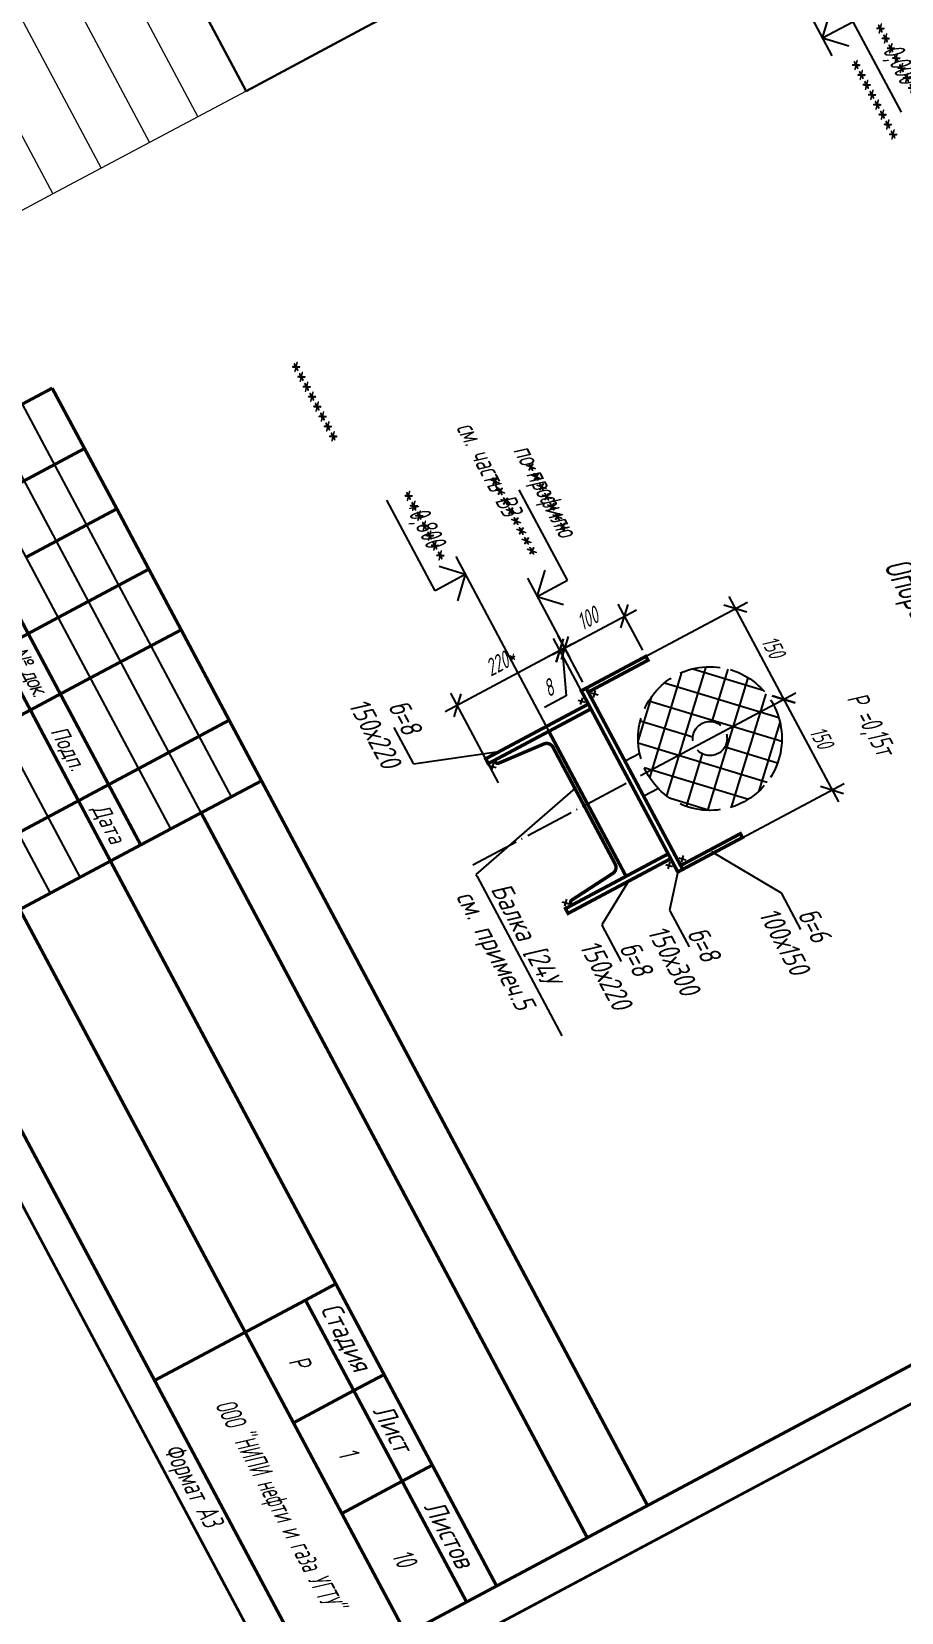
# Model space of a CAD drawing. Extents: x 5370511 to 5386565, y 1010429 to 1053793.
# Drawn here: x 5378936.1 to 5379063.2, y 1041269 to 1041499.9 of the extents above; entities that cross this region are included whole.
import ezdxf
from ezdxf import colors
from ezdxf.entities.mleader import LeaderData, LeaderLine
from ezdxf.enums import TextEntityAlignment as Align
from ezdxf.math import Vec2, Vec3

# ---------------------------------------------------------------- set-up
doc = ezdxf.new("R2010")
doc.units = 0
doc.header["$PDMODE"] = 32
doc.header["$PDSIZE"] = 0.3
doc.linetypes.add('ACAD_ISO02W100', pattern=[15, 12, -3])
doc.linetypes.add('ACAD_ISO04W100', pattern=[30, 24, -3, 0, -3])
doc.layers.get('0').update_dxf_attribs({"linetype": 'CONTINUOUS'})
doc.layers.get('DEFPOINTS').update_dxf_attribs({"linetype": 'CONTINUOUS'})
doc.layers.add('Строения', color=7, linetype='CONTINUOUS')
doc.styles.add('ГОСТ', font='gost_ful.shx', dxfattribs={"oblique": 15})
doc.styles.add('ГОСТ_НИПИ', font='gost_nipi.shx', dxfattribs={"oblique": 15})
doc.styles.add('ГОСТ_НИПИ_разм', font='gost_nipi.shx', dxfattribs={"width": 0.8, "oblique": 15, "height": 2.5})
doc.dimstyles.new('Лист М10', dxfattribs={"dimtxt": 2.5, "dimasz": 2.5, "dimexe": 2, "dimexo": 1, "dimgap": 1, "dimtad": 1, "dimdec": 0, "dimlfac": 10, "dimzin": 0, "dimdsep": 46, "dimtxsty": 'ГОСТ_НИПИ_разм', "dimblk": 'OBLIQUE', "dimcen": 0.09, "dimdle": 2, "dimaunit": 1, "dimadec": 0, "dimazin": 0, "dimtfac": 1, "dimtdec": 0, "dimtofl": 0, "dimtmove": 1, "dimatfit": 3, "dimldrblk": 'NONE', "dimfxl": 1, "dimtolj": 1, "dimtzin": 0, "dimarcsym": 0})

# ---------------------------------------------------------------- blocks, each defined once
blk = doc.blocks.new('*U427')
at = {"lineweight": 50}
for p, q in [((-180, 60), (-190, 60)), ((-190, 55), (-190, 60)), ((-170, 60), (-180, 60)), ((-180, 45), (-180, 60)), ((-160, 60), (-170, 60)), ((-170, 45), (-170, 60)), ((-150, 60), (-160, 60)), ((-160, 45), (-160, 60)), ((-135, 60), (-150, 60)), ((-150, 45), (-150, 60)), ((-125, 60), (-135, 60)), ((-135, 45), (-135, 60)), ((-5, 60), (-125, 60)), ((-125, 45), (-125, 60)), ((-125, 50), (-5, 50)), ((-160, 45), (-160, 35)), ((-150, 45), (-150, 5)), ((-135, 45), (-135, 5)), ((-125, 45), (-125, 5)), ((-190, 40), (-125, 40)), ((-125, 35), (-190, 35)), ((-125, 35), (-55, 35)), ((-55, 30), (-55, 35)), ((-55, 35), (-5, 35)), ((-40, 35), (-40, 30)), ((-25, 35), (-25, 30)), ((-55, 30), (-55, 5)), ((-55, 30), (-5, 30)), ((-40, 30), (-40, 20)), ((-25, 30), (-25, 20)), ((-5, 20), (-125, 20))]:
    blk.add_line(p, q, dxfattribs=at)
at = {"lineweight": 25}
for p, q in [((-190, 55), (-125, 55)), ((-125, 50), (-190, 50)), ((-125, 45), (-190, 45)), ((-125, 30), (-190, 30)), ((-190, 25), (-125, 25))]:
    blk.add_line(p, q, dxfattribs=at)
at = {"lineweight": 50, "const_width": 0.4}
blk.add_lwpolyline([(-420, 297), (0, 297), (0, 0), (-420, 0)], close=True, dxfattribs=at)
at = {"lineweight": 50}
blk.add_lwpolyline([(-400, 5), (-5, 5), (-5, 292), (-400, 292)], close=True, dxfattribs=at)
at = {"attachment_point": 5, "style": 'ГОСТ_НИПИ'}
for s, width, insert, char_height in [('{\\T0.8;№ док.}', 10, (-155.08, 37.42), 2.5), ('Подп.', 15, (-142.5, 37.15), 2.5), ('Дата', 10, (-130, 37.15), 2.5), ('Стадия', 15, (-47.5, 32.5), 3), ('Лист', 15, (-32.5, 32.5), 3), ('Листов', 20, (-15, 32.5), 3)]:
    blk.add_mtext_dynamic_manual_height_columns(s, width=width, gutter_width=12.5, heights=[0], dxfattribs=dict(at, insert=insert, char_height=char_height))
at = {"style": 'ГОСТ_НИПИ', "oblique": 15}
blk.add_attdef('СКВОЗНАЯ_НУМЕРАЦИЯ', text='', height=3, dxfattribs=at).set_placement((-10, 288.5), align=Align.MIDDLE_CENTER)
at = {"style": 'ГОСТ_НИПИ', "oblique": 15, "width": 0.8}
for tag, p in [('ДАТА_СОГЛ_1', (-406.75, 146)), ('ДАТА_СОГЛ_2', (-401.75, 146)), ('ФАМИЛИЯ_СОГЛ_1', (-406.75, 111)), ('ФАМИЛИЯ_СОГЛ_2', (-401.75, 111)), ('ХАРАКТЕР_РАБОТЫ_СОГЛ_1', (-406.75, 91)), ('ХАРАКТЕР_РАБОТЫ_СОГЛ_2', (-401.75, 91))]:
    blk.add_attdef(tag, p, '', height=3, rotation=90, dxfattribs=at)
at = {"style": 'ГОСТ_НИПИ', "oblique": 15}
for tag, width, p in [('ОБОЗНАЧЕНИЕ_ДОКУМЕНТА', 0.8, (-65, 55)), ('НАИМЕНОВАНИЕ_ПРОЕКТА', 0.8, (-65, 42.5)), ('НАИМЕНОВАНИЕ_ОБЪЕКТА', 0.8, (-90, 27.5)), ('СТАДИЯ', 0.8, (-47.5, 25)), ('ЛИСТ', 0.8, (-32.5, 25)), ('ЛИСТОВ', 0.8, (-15, 25)), ('НАИМЕНОВАНИЕ_ЧЕРТЕЖА', 0.8, (-90, 12.5)), ('ПРЕДПРИЯТИЕ', 0.7, (-30.48, 12.55))]:
    blk.add_attdef(tag, text='', height=3, dxfattribs=dict(at, width=width)).set_placement(p, align=Align.MIDDLE_CENTER)
at = {"style": 'ГОСТ_НИПИ', "oblique": 15, "width": 0.8}
blk.add_attdef('РАЗРАБ', text='', height=3, dxfattribs=at).set_placement((-189.18, 32.18), align=Align.MIDDLE_LEFT)
for tag, p in [('ФАМИЛИЯ_5', (-169, 31)), ('ДАТА_1', (-134, 31)), ('ХАРАКТЕР_РАБОТЫ_1', (-189, 26)), ('ФАМИЛИЯ_1', (-169, 26)), ('ДАТА_2', (-134, 26)), ('ХАРАКТЕР_РАБОТЫ_2', (-189, 20.72)), ('ФАМИЛИЯ_2', (-169.15, 20.71)), ('ДАТА_3', (-134, 20.72)), ('ХАРАКТЕР_РАБОТЫ_3', (-189, 16)), ('ФАМИЛИЯ_3', (-169.01, 15.99)), ('ДАТА_4', (-134, 16)), ('ФАМИЛИЯ_6', (-169, 11)), ('ДАТА_5', (-134, 11)), ('ХАРАКТЕР_РАБОТЫ_4', (-189, 6)), ('ФАМИЛИЯ_4', (-169, 6)), ('ДАТА_6', (-134, 6))]:
    blk.add_attdef(tag, p, '', height=3, dxfattribs=at)
at = {"style": 'ГОСТ_НИПИ', "oblique": 15, "width": 0.8, "flags": 8}
blk.add_attdef('НКОНТР', text='', height=3, dxfattribs=at).set_placement((-189.36, 12.34), align=Align.MIDDLE_LEFT)
at = {"style": 'ГОСТ_НИПИ', "oblique": 15, "width": 0.8}
blk.add_attdef('ФОРМАТ', text='', height=3, dxfattribs=at).set_placement((-38.94, 0.42), align=Align.BOTTOM_CENTER)
blk = doc.blocks.new('*U806')
at = {"ltscale": 100}
for p, q in [((0, 0), (-2.83, 2.83)), ((0, 0), (2.83, 2.83)), ((-3, 0), (25.64, 0))]:
    blk.add_line(p, q, dxfattribs=at)
at = {"color": 1, "ltscale": 0.35, "insert": (-2.26, 9.9), "char_height": 3, "attachment_point": 3, "style": 'ГОСТ_НИПИ', "bg_fill": 3, "box_fill_scale": 1.5, "bg_fill_color": 256, "bg_fill_transparency": 0}
blk.add_mtext_dynamic_manual_height_columns('{\\C255;\\c16777215;*******}', width=12.6457, gutter_width=12.5, heights=[0], dxfattribs=at)
at = {"color": 1, "ltscale": 0.35, "insert": (-5.31, 4.26), "char_height": 3, "attachment_point": 3, "style": 'ГОСТ_НИПИ'}
blk.add_mtext_dynamic_manual_height_columns('{\\C255;\\c16777215;********}', width=16.2559, gutter_width=12.5, heights=[3.52], dxfattribs=at)
at = {"style": 'ГОСТ_НИПИ', "oblique": 15, "width": 0.8}
blk.add_attdef('СУФФИКС', (-5.39, 1.08), '', height=3, dxfattribs=at)
at = {"ltscale": 100}
for p, q in [((0, 5), (-15, 5)), ((0, 0), (0, 5))]:
    blk.add_line(p, q, dxfattribs=at)
at = {"style": 'ГОСТ_НИПИ', "oblique": 15, "width": 0.8}
blk.add_attdef('УРОВЕНЬ', text='', height=3, dxfattribs=at).set_placement((-8.67, 7.98, -1), align=Align.MIDDLE)
blk = doc.blocks.new('*U813')
at = {"ltscale": 100}
for q in [(-2.83, -2.83), (0, -5)]:
    blk.add_line((0, 0), q, dxfattribs=at)
at = {"color": 1, "ltscale": 0.35, "insert": (3.06, -0.1), "char_height": 3, "attachment_point": 1, "style": 'ГОСТ_НИПИ', "bg_fill": 3, "box_fill_scale": 1.5, "bg_fill_color": 256, "bg_fill_transparency": 0}
blk.add_mtext_dynamic_manual_height_columns('{\\C255;\\c16777215;*******}', width=12.6457, gutter_width=12.5, heights=[0], dxfattribs=at)
at = {"color": 1, "ltscale": 0.35, "insert": (25.78, -5.74), "char_height": 3, "attachment_point": 1, "style": 'ГОСТ_НИПИ'}
blk.add_mtext_dynamic_manual_height_columns('{\\C255;\\c16777215;********}', width=16.2559, gutter_width=12.5, heights=[3.52], dxfattribs=at)
at = {"style": 'ГОСТ_НИПИ', "oblique": 15, "width": 0.8}
blk.add_attdef('СУФФИКС', (25.86, -8.92), '', height=3, dxfattribs=at)
at = {"ltscale": 100}
for p, q in [((3, 0), (-37.17, 0)), ((0, 0), (2.83, -2.83)), ((0, -5), (15, -5))]:
    blk.add_line(p, q, dxfattribs=at)
at = {"style": 'ГОСТ_НИПИ', "oblique": 15, "width": 0.8}
blk.add_attdef('УРОВЕНЬ', text='', height=3, rotation=360, dxfattribs=at).set_placement((9.46, -2.02, -1), align=Align.MIDDLE)
blk = doc.blocks.new('_None')
blk = doc.blocks.new('_Oblique')
at = {"color": 0, "linetype": 'ByBlock', "lineweight": -2}
blk.add_line((-0.5, -0.5), (0.5, 0.5), dxfattribs=at)
blk = doc.blocks.new('*D841')
at = {"color": 0, "lineweight": -2, "transparency": 16777216}
for p, q in [((5379015.91, 1041404.51), (5379012.3, 1041411.27)), ((5379016.61, 1041404.88), (5379013.01, 1041411.65)), ((5379013.95, 1041409.88), (5379016.16, 1041411.06)), ((5379013.24, 1041409.51), (5379011.04, 1041408.33)), ((5379013.95, 1041409.88), (5379013.24, 1041409.51)), ((5379013.6, 1041409.7), (5379014.18, 1041402.87)), ((5379014.18, 1041402.87), (5379011.01, 1041401.19))]:
    blk.add_line(p, q, dxfattribs=at)
at = {"layer": 'DEFPOINTS', "color": 0, "lineweight": 15, "transparency": 16777216}
for p in [(5379013.24, 1041409.51), (5379016.38, 1041403.63), (5379017.08, 1041404)]:
    blk.add_point(p, dxfattribs=at)
at = {"color": 0, "lineweight": -2, "transparency": 16777216, "xscale": 2.5, "yscale": 2.5, "zscale": 2.5}
for p, rotation in [((5379013.24, 1041409.51), 28.04915530994217), ((5379013.95, 1041409.88), 208.0491553099422)]:
    blk.add_blockref('_Oblique', p, dxfattribs=dict(at, rotation=rotation))
at = {"color": 0, "transparency": 16777216, "insert": (5379011.54, 1041404.02), "char_height": 2.5, "attachment_point": 5, "rotation": 28.0492, "style": 'ГОСТ_НИПИ_разм'}
blk.add_mtext('\\A1;8', dxfattribs=at)
blk = doc.blocks.new('*D842')
at = {"color": 0, "lineweight": -2, "transparency": 16777216}
for p, q in [((5379037.96, 1041417.39), (5379046.9, 1041400.62)), ((5379017.97, 1041404.47), (5379040.67, 1041416.57)), ((5379025.02, 1041391.23), (5379047.72, 1041403.33))]:
    blk.add_line(p, q, dxfattribs=at)
at = {"layer": 'DEFPOINTS', "color": 0, "lineweight": 15, "transparency": 16777216}
for p in [(5379017.08, 1041404), (5379045.96, 1041402.39), (5379024.14, 1041390.76)]:
    blk.add_point(p, dxfattribs=at)
at = {"color": 0, "lineweight": -2, "transparency": 16777216, "xscale": 2.5, "yscale": 2.5, "zscale": 2.5}
for p, rotation in [((5379038.9, 1041415.63), 118.0491553040555), ((5379045.96, 1041402.39), 298.0491553040555)]:
    blk.add_blockref('_Oblique', p, dxfattribs=dict(at, rotation=rotation))
at = {"color": 0, "transparency": 16777216, "insert": (5379044.42, 1041410.07), "char_height": 2.5, "attachment_point": 5, "rotation": 298.0492, "style": 'ГОСТ_НИПИ_разм'}
blk.add_mtext('\\A1;150', dxfattribs=at)
blk = doc.blocks.new('*D843')
at = {"color": 0, "lineweight": -2, "transparency": 16777216}
for p, q in [((5379025.02, 1041391.23), (5379047.72, 1041403.33)), ((5379045.02, 1041404.15), (5379053.95, 1041387.39)), ((5379031.37, 1041377.62), (5379054.78, 1041390.09))]:
    blk.add_line(p, q, dxfattribs=at)
at = {"layer": 'DEFPOINTS', "color": 0, "lineweight": 15, "transparency": 16777216}
for p in [(5379024.14, 1041390.76), (5379053.01, 1041389.15), (5379030.49, 1041377.15)]:
    blk.add_point(p, dxfattribs=at)
at = {"color": 0, "lineweight": -2, "transparency": 16777216, "xscale": 2.5, "yscale": 2.5, "zscale": 2.5}
for p, rotation in [((5379045.96, 1041402.39), 118.0491553040555), ((5379053.01, 1041389.15), 298.0491553040555)]:
    blk.add_blockref('_Oblique', p, dxfattribs=dict(at, rotation=rotation))
at = {"color": 0, "transparency": 16777216, "insert": (5379051.47, 1041396.83), "char_height": 2.5, "attachment_point": 5, "rotation": 298.0492, "style": 'ГОСТ_НИПИ_разм'}
blk.add_mtext('\\A1;150', dxfattribs=at)
blk = doc.blocks.new('*U812')
at = {"ltscale": 100}
for p, q in [((0, 0), (0, 5)), ((0, 0), (-2.83, 2.83)), ((0, 0), (2.83, 2.83)), ((-3, 0), (10.08, 0))]:
    blk.add_line(p, q, dxfattribs=at)
at = {"color": 1, "ltscale": 0.35, "insert": (-6.76, 9.9), "char_height": 3, "attachment_point": 3, "style": 'ГОСТ_НИПИ', "bg_fill": 3, "box_fill_scale": 1.5, "bg_fill_color": 256, "bg_fill_transparency": 0}
blk.add_mtext_dynamic_manual_height_columns('{\\C255;\\c16777215;*******}', width=12.6457, gutter_width=12.5, heights=[0], dxfattribs=at)
at = {"color": 1, "ltscale": 0.35, "insert": (-5.74, 4.26), "char_height": 3, "attachment_point": 3, "style": 'ГОСТ_НИПИ'}
blk.add_mtext_dynamic_manual_height_columns('{\\C255;\\c16777215;********}', width=16.2559, gutter_width=12.5, heights=[3.52], dxfattribs=at)
at = {"style": 'ГОСТ_НИПИ', "oblique": 15, "width": 0.8}
blk.add_attdef('СУФФИКС', (-5.83, 1.08), '', height=3, dxfattribs=at)
at = {"ltscale": 100}
blk.add_line((0, 5), (-15, 5), dxfattribs=at)
at = {"style": 'ГОСТ_НИПИ', "oblique": 15, "width": 0.8}
blk.add_attdef('УРОВЕНЬ', text='', height=3, dxfattribs=at).set_placement((-13.17, 7.98, -1), align=Align.MIDDLE)
blk = doc.blocks.new('*D844')
at = {"color": 0, "lineweight": -2, "transparency": 16777216}
for p, q in [((5379012.19, 1041408.93), (5379024.46, 1041415.46)), ((5379025.35, 1041409.54), (5379021.75, 1041416.29)), ((5379016.61, 1041404.88), (5379013.02, 1041411.64))]:
    blk.add_line(p, q, dxfattribs=at)
at = {"layer": 'DEFPOINTS', "color": 0, "lineweight": 15, "transparency": 16777216}
for p in [(5379022.69, 1041414.52), (5379025.82, 1041408.65), (5379017.08, 1041404)]:
    blk.add_point(p, dxfattribs=at)
at = {"color": 0, "lineweight": -2, "transparency": 16777216, "xscale": 2.5, "yscale": 2.5, "zscale": 2.5}
for p, rotation in [((5379022.69, 1041414.52), 28.04915530994217), ((5379013.96, 1041409.87), 208.0491553099422)]:
    blk.add_blockref('_Oblique', p, dxfattribs=dict(at, rotation=rotation))
at = {"color": 0, "transparency": 16777216, "insert": (5379017.27, 1041414.18), "char_height": 2.5, "attachment_point": 5, "rotation": 28.0492, "style": 'ГОСТ_НИПИ_разм'}
blk.add_mtext('\\A1;100', dxfattribs=at)
blk = doc.blocks.new('*D845')
at = {"color": 0, "lineweight": -2, "transparency": 16777216}
for p, q in [((5379015.02, 1041410.43), (5378996.48, 1041400.56)), ((5379019.29, 1041398.15), (5379012.31, 1041411.26)), ((5379004.29, 1041390.16), (5378997.31, 1041403.27))]:
    blk.add_line(p, q, dxfattribs=at)
at = {"layer": 'DEFPOINTS', "color": 0, "lineweight": 15, "transparency": 16777216}
for p in [(5378998.25, 1041401.5), (5379019.76, 1041397.27), (5379004.76, 1041389.28)]:
    blk.add_point(p, dxfattribs=at)
at = {"color": 0, "lineweight": -2, "transparency": 16777216, "xscale": 2.5, "yscale": 2.5, "zscale": 2.5}
for p, rotation in [((5379013.25, 1041409.49), 28.04915530994217), ((5378998.25, 1041401.5), 208.0491553099422)]:
    blk.add_blockref('_Oblique', p, dxfattribs=dict(at, rotation=rotation))
at = {"color": 0, "transparency": 16777216, "insert": (5379004.52, 1041407.8), "char_height": 2.5, "attachment_point": 5, "rotation": 28.0492, "style": 'ГОСТ_НИПИ_разм'}
blk.add_mtext('\\A1;220*', dxfattribs=at)
blk = doc.blocks.new('1')
at = {"ltscale": 0.35}
for p, q in [((3693.63, 708.17), (3694.38, 708.92)), ((3694.38, 708.17), (3693.63, 708.92))]:
    blk.add_line(p, q, dxfattribs=at)
blk = doc.blocks.new('*U805')
at = {"lineweight": 30}
for p, q in [((0, 0), (185, 0)), ((0, -30), (0, 0)), ((40, -30), (40, 0)), ((70, -30), (70, 0)), ((100, -30), (100, 0)), ((160, -8), (160, 0)), ((185, 0), (185, -10)), ((160, -8), (100, -8)), ((115, -30), (115, -8)), ((130, -30), (130, -8)), ((145, -30), (145, -8)), ((160, -30), (160, -8)), ((185, -10), (185, -30)), ((40, -30), (0, -30)), ((70, -30), (40, -30)), ((100, -30), (70, -30)), ((115, -30), (100, -30)), ((130, -30), (115, -30)), ((145, -30), (130, -30)), ((160, -30), (145, -30)), ((160, -30), (185, -30)), ((185, -30), (185, -30)), ((185, -30), (185, -30)), ((0, -78), (0, -86)), ((0, -78), (185, -78)), ((40, -78), (40, -86)), ((70, -86), (70, -78)), ((100, -78), (100, -86)), ((115, -78), (115, -86)), ((130, -78), (130, -86)), ((145, -78), (145, -86)), ((160, -78), (160, -86)), ((185, -86), (185, -78)), ((0, -86), (185, -86)), ((40, -86), (70, -86))]:
    blk.add_line(p, q, dxfattribs=at)
at = {"lineweight": 20}
for p, q in [((0, -30), (0, -38)), ((40, -30), (40, -38)), ((70, -30), (70, -38)), ((100, -30), (100, -38)), ((115, -30), (115, -38)), ((130, -30), (130, -38)), ((145, -30), (145, -38)), ((160, -30), (160, -38)), ((185, -30), (185, -38)), ((0, -38), (0, -46)), ((40, -38), (40, -46)), ((70, -38), (70, -46)), ((70, -38), (185, -38)), ((100, -38), (100, -46)), ((115, -38), (115, -46)), ((130, -38), (130, -46)), ((145, -38), (145, -46)), ((160, -38), (160, -46)), ((185, -38), (185, -46)), ((0, -46), (0, -54)), ((0, -46), (0, -54)), ((40, -46), (40, -54)), ((40, -46), (40, -54)), ((70, -46), (70, -54)), ((70, -46), (185, -46)), ((70, -46), (70, -54)), ((70, -46), (185, -46)), ((100, -46), (100, -54)), ((100, -46), (100, -54)), ((115, -46), (115, -54)), ((115, -46), (115, -54)), ((130, -46), (130, -54)), ((130, -46), (130, -54)), ((145, -46), (145, -54)), ((145, -46), (145, -54)), ((160, -46), (160, -54)), ((160, -46), (160, -54)), ((185, -46), (185, -54)), ((185, -46), (185, -54)), ((0, -54), (0, -62)), ((40, -54), (40, -62)), ((70, -54), (185, -54)), ((70, -54), (70, -62)), ((70, -54), (185, -54)), ((100, -54), (100, -62)), ((115, -54), (115, -62)), ((130, -54), (130, -62)), ((145, -54), (145, -62)), ((160, -54), (160, -62)), ((185, -54), (185, -62)), ((0, -62), (0, -70)), ((40, -62), (40, -70)), ((70, -62), (185, -62)), ((70, -62), (70, -70)), ((70, -62), (185, -62)), ((100, -62), (100, -70)), ((115, -62), (115, -70)), ((130, -62), (130, -70)), ((145, -62), (145, -70)), ((160, -62), (160, -70)), ((185, -62), (185, -70)), ((0, -70), (0, -78)), ((40, -70), (40, -78)), ((70, -70), (185, -70)), ((70, -70), (70, -78)), ((70, -70), (185, -70)), ((100, -70), (100, -78)), ((115, -70), (115, -78)), ((130, -70), (130, -78)), ((145, -70), (145, -78)), ((160, -70), (160, -78)), ((185, -70), (185, -78)), ((0, -78), (0, -86)), ((40, -78), (40, -86)), ((70, -78), (185, -78)), ((70, -78), (70, -86)), ((70, -78), (185, -78)), ((100, -78), (100, -86)), ((115, -78), (115, -86)), ((130, -78), (130, -86)), ((145, -78), (145, -86)), ((160, -78), (160, -86)), ((185, -78), (185, -86)), ((70, -86), (185, -86))]:
    blk.add_line(p, q, dxfattribs=at)
at = {"lineweight": 20, "style": 'ГОСТ_НИПИ'}
for s, insert, char_height, width, attachment_point in [('{\\W0.8;Техническая спецификация стали}', (92.5, 2.1), 3, 185, 8), ('{\\W0.8;Масса металла по элементам конструкций, кг}', (130, -4), 2.5, 60, 5), ('{\\W0.8;Номер \\Pили размеры\\Pпрофиля,\\Pмм}', (85, -15), 2.5, 30, 5), ('{\\W0.8;Наименование\\Pпрофиля\\PГОСТ, ТУ}', (20, -15), 2.5, 40, 5), ('{\\W0.8;Наименование или марка \\Pметалла\\PГОСТ, ТУ}', (55, -15), 2.5, 30, 5), ('{\\W0.8;Общая \\Pмасса,\\Pкг}', (172.5, -15), 2.5, 25, 5), ('           Итого:', (20, -82), 2.5, 40, 5)]:
    blk.add_mtext(s, dxfattribs=dict(at, insert=insert, char_height=char_height, width=width, attachment_point=attachment_point))

msp = doc.modelspace()

# ---------------------------------------------------------------- hatches: boundary and pattern name
h = msp.add_hatch()
h.set_pattern_fill('ANSI37', color=253, angle=-61.95084)
h.set_pattern_definition([(343.049155, (5382496.3992, 1046252.6662), (0.925675, 3.0370629), []), (73.049155, (5382496.3992, 1046252.6662), (-3.0370629, 0.925675), [])])
h.paths.add_polyline_path([(5379044.448, 1041401.585), (5379037.388, 1041397.823, -0.4142136), (5379036.357, 1041394.441, -0.4142136), (5379032.975, 1041395.472), (5379025.915, 1041391.71, 0.4142136), (5379040.119, 1041387.381, 0.4142136)])
h.paths.add_polyline_path([(5379044.448, 1041401.585, 0.2110329), (5379037.772, 1041406.823), (5379034.055, 1041398.879, -0.4077636), (5379037.388, 1041397.823)])
h.paths.add_polyline_path([(5379037.772, 1041406.823, 0.1868478), (5379030.244, 1041405.914, 0.4142136), (5379025.915, 1041391.71), (5379032.975, 1041395.472, -0.4206931), (5379034.055, 1041398.879)])

# ---------------------------------------------------------------- linework, layer by layer
at = {"ltscale": 0.35}
msp.add_lwpolyline([(5379049.652, 1041404.436, 0, 1.305, 0), (5379054.451, 1041406.993, 0, 0, 0), (5379057.804, 1041408.779, 0, 0, 0)], format="xyseb", dxfattribs=at)
at = {"color": 253, "linetype": 'ACAD_ISO02W100', "ltscale": 0.5}
for points in [[(5379024.911, 1041394.464), (5379022.773, 1041393.325)], [(5379027.641, 1041389.341), (5379025.503, 1041388.202)]]:
    msp.add_lwpolyline(points, dxfattribs=at)
for radius in [10.5, 2.5]:
    msp.add_circle((5379035.182, 1041396.647), radius, dxfattribs=at)
at = {"layer": 'Строения', "const_width": 0.5}
for points in [[(5379030.89, 1041378.09), (5379031.191, 1041377.525), (5379039.924, 1041382.178), (5379039.623, 1041382.743)], [(5379029.451, 1041379.091), (5379014.448, 1041371.097), (5379014.071, 1041371.803), (5379029.075, 1041379.797)]]:
    msp.add_lwpolyline(points, close=True, dxfattribs=at)

# ---------------------------------------------------------------- block references
ref = msp.add_blockref('*U427', (5378975.472, 1041251.954), dxfattribs=dict(rotation=298.0491553101125))
ref.add_attrib('ЛИСТ', '1', dxfattribs={"height": 3, "rotation": 298.04916, "style": 'ГОСТ_НИПИ', "oblique": 15, "width": 0.8}).set_placement((5378982.253, 1041292.392), align=Align.MIDDLE_CENTER)
ref.add_attrib('ЛИСТОВ', '10', dxfattribs={"height": 3, "rotation": 298.04916, "style": 'ГОСТ_НИПИ', "oblique": 15, "width": 0.8}).set_placement((5378990.482, 1041276.947), align=Align.MIDDLE_CENTER)
ref.add_attrib('СТАДИЯ', 'Р', dxfattribs={"height": 3, "rotation": 298.04916, "style": 'ГОСТ_НИПИ', "oblique": 15, "width": 0.8}).set_placement((5378975.2, 1041305.63), align=Align.MIDDLE_CENTER)
ref.add_attrib('ФОРМАТ', 'Формат А3', dxfattribs={"height": 3, "rotation": 298.04916, "style": 'ГОСТ_НИПИ', "oblique": 15, "width": 0.8}).set_placement((5378957.534, 1041286.517), align=Align.BOTTOM_CENTER)
ref.add_attrib('ПРЕДПРИЯТИЕ', 'ООО "НИПИ нефти и газа УГТУ"', dxfattribs={"height": 3, "rotation": 298.04916, "style": 'ГОСТ_НИПИ', "oblique": 15, "width": 0.7}).set_placement((5378972.22, 1041284.753), align=Align.MIDDLE_CENTER)
at = {"rotation": 298.0491553101125}
msp.add_blockref('*U805', (5378906.882, 1041668.643), dxfattribs=at)
at = {"xscale": -1, "rotation": 298.0491553101125}
for p in [(5380140.924, 1037784.8), (5380142.863, 1037785.761), (5380125.811, 1037779.343)]:
    msp.add_blockref('1', p, dxfattribs=at)

# ---------------------------------------------------------------- texts
at = {"ltscale": 0.35, "style": 'ГОСТ_НИПИ', "oblique": 15, "width": 0.8}
msp.add_text('Опора ОП9', height=4, rotation=298.04916, dxfattribs=at).set_placement((5379059.44, 1041421.294), align=Align.BOTTOM_LEFT)
at = {"style": 'ГОСТ', "oblique": 15, "width": 0.8}
msp.add_text('Р =0,15т', height=3, rotation=298.04916, dxfattribs=at).set_placement((5379055.113, 1041402.511))

# ---------------------------------------------------------------- dimensions: what is measured, and where the dimension line sits
dim = msp.add_linear_dim(base=(5379053.011, 1041389.151), p1=(5379024.138, 1041390.763), p2=(5379030.485, 1041377.149), angle=298.04916, dimstyle='Лист М10')
dim.commit()
dim.dimension.update_dxf_attribs({"geometry": '*D843', "text_midpoint": (5379051.47, 1041396.828)})

# ---------------------------------------------------------------- leaders
ml = msp.add_multileader_mtext('Standard')
ml.set_content('б=6\\P100х150', color=256, style='ГОСТ_НИПИ')
ml.set_leader_properties()
ml.set_arrow_properties(name='NONE')
ml.build(insert=Vec2(0, 0))
ml.multileader.update_dxf_attribs({"text_left_attachment_type": 6, "text_right_attachment_type": 6, "dogleg_length": 0.2, "arrow_head_size": 0.2})
ctx = ml.context
ctx.base_point, ctx.char_height, ctx.arrow_head_size, ctx.landing_gap_size, ctx.plane_origin, ctx.plane_x_axis, ctx.plane_y_axis = Vec3(5379045.662, 1041373.91), 3, 0.2, 0.2, Vec3(5379059.871, 1041394.82), Vec3(0.4702289, -0.8825445), Vec3(0.8825445, 0.4702289)
ctx.left_attachment, ctx.right_attachment, ctx.text_align_type = 6, 6, 1
notes = []
notes.append((ctx, [(0, (1, 1, 0), (5379045.568, 1041374.086), (0.4702289, -0.8825445), 0.2, [(0, [(5379035.407, 1041380.134)], 0, [])])]))
ctx.mtext.insert, ctx.mtext.text_direction, ctx.mtext.rotation, ctx.mtext.width, ctx.mtext.alignment, ctx.mtext.flow_direction = Vec3(5379051.752, 1041370.136), Vec3(0.4702289, -0.8825445), 5.2019391, 5.60319, 2, 5
ml = msp.add_multileader_mtext('Standard')
ml.set_content('б=8\\P150х220', color=256, style='ГОСТ_НИПИ')
ml.set_leader_properties()
ml.set_arrow_properties(name='NONE')
ml.build(insert=Vec2(0, 0))
ml.multileader.update_dxf_attribs({"text_left_attachment_type": 6, "text_right_attachment_type": 6, "dogleg_length": 0.2, "arrow_head_size": 0.2})
ctx = ml.context
ctx.base_point, ctx.char_height, ctx.arrow_head_size, ctx.landing_gap_size, ctx.plane_origin, ctx.plane_x_axis, ctx.plane_y_axis = Vec3(5379019.453, 1041369.256), 3, 0.2, 0.2, Vec3(5379025.327, 1041382.559), Vec3(0.4702289, -0.8825445), Vec3(0.8825445, 0.4702289)
ctx.left_attachment, ctx.right_attachment, ctx.text_align_type = 6, 6, 1
notes.append((ctx, [(0, (1, 1, 0), (5379019.359, 1041369.432), (0.4702289, -0.8825445), 0.2, [(0, [(5379023.265, 1041375.795)], 0, [])])]))
ctx.mtext.insert, ctx.mtext.text_direction, ctx.mtext.rotation, ctx.mtext.width, ctx.mtext.alignment, ctx.mtext.flow_direction = Vec3(5379025.68, 1041365.224), Vec3(0.4702289, -0.8825445), 5.2019391, 5.60319, 2, 5
ml = msp.add_multileader_mtext('Standard')
ml.set_content('б=8\\P150х300', color=256, style='ГОСТ_НИПИ')
ml.set_leader_properties()
ml.set_arrow_properties(name='NONE')
ml.build(insert=Vec2(0, 0))
ml.multileader.update_dxf_attribs({"text_left_attachment_type": 6, "text_right_attachment_type": 6, "dogleg_length": 0.2, "arrow_head_size": 0.2})
ctx = ml.context
ctx.base_point, ctx.char_height, ctx.arrow_head_size, ctx.landing_gap_size, ctx.plane_origin, ctx.plane_x_axis, ctx.plane_y_axis = Vec3(5379029.371, 1041371.374), 3, 0.2, 0.2, Vec3(5379043.58, 1041392.284), Vec3(0.4702289, -0.8825445), Vec3(0.8825445, 0.4702289)
ctx.left_attachment, ctx.right_attachment, ctx.text_align_type = 6, 6, 1
notes.append((ctx, [(0, (1, 1, 0), (5379029.277, 1041371.551), (0.4702289, -0.8825445), 0.2, [(0, [(5379030.485, 1041377.149)], 0, [])])]))
ctx.mtext.insert, ctx.mtext.text_direction, ctx.mtext.rotation, ctx.mtext.width, ctx.mtext.alignment, ctx.mtext.flow_direction = Vec3(5379035.598, 1041367.343), Vec3(0.4702289, -0.8825445), 5.2019391, 5.60319, 2, 5
for ctx, leaders in notes:
    for number, flags, end, landing, length, lines in leaders:
        leader = LeaderData()
        leader.index, (leader.has_last_leader_line, leader.has_dogleg_vector, leader.attachment_direction) = number, flags
        leader.last_leader_point, leader.dogleg_vector, leader.dogleg_length = Vec3(end), Vec3(landing), length
        for number, points, colour, breaks in lines:
            line = LeaderLine()
            line.index, line.vertices, line.color, line.breaks = number, Vec3.list(points), colors.encode_raw_color(colour), breaks
            leader.lines.append(line)
        ctx.leaders.append(leader)

# ---------------------------------------------------------------- next in the draw order: block references
at = {"layer": 'Строения'}
ref = msp.add_blockref('*U806', (5379051.642, 1041499.041), dxfattribs=dict(at, xscale=-1, rotation=298.0491553101125))
ref.add_attrib('УРОВЕНЬ', '0,000', dxfattribs={"layer": '0', "height": 3, "rotation": 298.04916, "style": 'ГОСТ_НИПИ', "oblique": 15, "width": 0.8}).set_placement((5379062.762, 1041495.144, -1), align=Align.MIDDLE)
ref = msp.add_blockref('*U813', (5378999.433, 1041420.598), dxfattribs=dict(at, xscale=-1, rotation=298.0491553101125))
ref.add_attrib('УРОВЕНЬ', '+0,800', dxfattribs={"layer": '0', "height": 3, "rotation": 298.04916, "style": 'ГОСТ_НИПИ', "oblique": 15, "width": 0.8}).set_placement((5378993.204, 1041427.997, -1), align=Align.MIDDLE)

# ---------------------------------------------------------------- next in the draw order: linework, layer by layer
at = {"linetype": 'ACAD_ISO04W100', "ltscale": 0.3}
msp.add_lwpolyline([(5379000.516, 1041378.177), (5379023.555, 1041390.453)], dxfattribs=at)
at = {"layer": 'Строения', "const_width": 0.5}
for points in [[(5379030.485, 1041377.149), (5379016.379, 1041403.625), (5379017.085, 1041404.001), (5379031.191, 1041377.525)], [(5379017.413, 1041401.684), (5379002.41, 1041393.69), (5379002.786, 1041392.984), (5379017.789, 1041400.978)]]:
    msp.add_lwpolyline(points, close=True, dxfattribs=at)
msp.add_lwpolyline([(5379020.975, 1041376.938, 0.3888787), (5379021.33, 1041378.311), (5379012.237, 1041395.378, 0.3888787), (5379010.899, 1041395.85), (5379004.325, 1041393.053, -0.3888787), (5379003.816, 1041393.233), (5379003.692, 1041393.466), (5379011.635, 1041397.698), (5379022.92, 1041376.517), (5379014.977, 1041372.285), (5379014.853, 1041372.518, -0.3888787), (5379014.988, 1041373.042)], format="xyb", close=True, dxfattribs=at)

# ---------------------------------------------------------------- next in the draw order: block references
at = {"xscale": -1, "rotation": 298.0491553101125}
for p in [(5380130.023, 1037809.861), (5380128.134, 1037808.804), (5380115.152, 1037799.266)]:
    msp.add_blockref('1', p, dxfattribs=at)

# ---------------------------------------------------------------- next in the draw order: dimensions: what is measured, and where the dimension line sits
dim = msp.add_linear_dim(base=(5379045.957, 1041402.389), p1=(5379017.085, 1041404.001), p2=(5379024.138, 1041390.763), angle=298.04916, dimstyle='Лист М10')
dim.commit()
dim.dimension.update_dxf_attribs({"geometry": '*D842', "text_midpoint": (5379044.417, 1041410.066)})
dim = msp.add_linear_dim(base=(5379013.244, 1041409.508), p1=(5379017.085, 1041404.001), p2=(5379016.379, 1041403.625), angle=28.04916, dimstyle='Лист М10')
dim.commit()
dim.dimension.update_dxf_attribs({"geometry": '*D841', "text_midpoint": (5379013.293, 1041402.404), "dimtype": 160})

# ---------------------------------------------------------------- next in the draw order: leaders
ml = msp.add_multileader_mtext('Standard')
ml.set_content('б=8\\P150х220', color=256, style='ГОСТ_НИПИ')
ml.set_leader_properties()
ml.set_arrow_properties(name='NONE')
ml.build(insert=Vec2(0, 0))
ml.multileader.update_dxf_attribs({"text_left_attachment_type": 6, "text_right_attachment_type": 6, "dogleg_length": 0.2, "arrow_head_size": 0.2})
ctx = ml.context
ctx.base_point, ctx.char_height, ctx.arrow_head_size, ctx.landing_gap_size, ctx.plane_origin, ctx.plane_x_axis, ctx.plane_y_axis = Vec3(5378984.225, 1041407.295), 3, 0.2, 0.2, Vec3(5379006.01, 1041418.65), Vec3(0.4702289, -0.8825445), Vec3(0.8825445, 0.4702289)
ctx.left_attachment, ctx.right_attachment, ctx.text_align_type = 6, 6, 1
notes = []
notes.append((ctx, [(1, (1, 1, 0), (5378991.882, 1041392.925), (-0.4702289, 0.8825445), 0.2, [(0, [(5379004.312, 1041394.703)], 0, [])])]))
ctx.mtext.insert, ctx.mtext.text_direction, ctx.mtext.rotation, ctx.mtext.width, ctx.mtext.alignment, ctx.mtext.flow_direction = Vec3(5378991.915, 1041400.518), Vec3(0.4702289, -0.8825445), 5.2019391, 5.60319, 2, 5
ml = msp.add_multileader_mtext('Standard')
ml.set_content('{\\Fgost_ful|c204;\\H1.00002x;Балка \\Fgost_ful|c0;[\\Fgost_ful|c204;24У\\Pсм. примеч.5}', color=256, style='ГОСТ_НИПИ')
ml.set_leader_properties()
ml.set_arrow_properties(name='NONE')
ml.build(insert=Vec2(0, 0))
ml.multileader.update_dxf_attribs({"text_left_attachment_type": 6, "text_right_attachment_type": 6, "dogleg_length": 0.36})
ctx = ml.context
ctx.base_point, ctx.char_height, ctx.landing_gap_size, ctx.plane_origin, ctx.plane_x_axis, ctx.plane_y_axis = Vec3(5379001.14, 1041376.473), 3, 0.5, Vec3(5378906.493, 1041575.493), Vec3(0.4702289, -0.8825445), Vec3(0.8825445, 0.4702289)
ctx.left_attachment, ctx.right_attachment, ctx.text_align_type = 6, 6, 1
notes.append((ctx, [(0, (1, 1, 0), (5379000.971, 1041376.791), (0.4702289, -0.8825445), 0.36, [(1, [(5379015.492, 1041389.416)], 0, [])])]))
ctx.mtext.insert, ctx.mtext.text_direction, ctx.mtext.rotation, ctx.mtext.alignment, ctx.mtext.flow_direction = Vec3(5379009.563, 1041368.867), Vec3(0.4702289, -0.8825445), 5.2019391, 2, 5
for ctx, leaders in notes:
    for number, flags, end, landing, length, lines in leaders:
        leader = LeaderData()
        leader.index, (leader.has_last_leader_line, leader.has_dogleg_vector, leader.attachment_direction) = number, flags
        leader.last_leader_point, leader.dogleg_vector, leader.dogleg_length = Vec3(end), Vec3(landing), length
        for number, points, colour, breaks in lines:
            line = LeaderLine()
            line.index, line.vertices, line.color, line.breaks = number, Vec3.list(points), colors.encode_raw_color(colour), breaks
            leader.lines.append(line)
        ctx.leaders.append(leader)

# ---------------------------------------------------------------- next in the draw order: block references
at = {"linetype": 'ACAD_ISO02W100'}
ref = msp.add_blockref('*U812', (5379009.934, 1041417.422), dxfattribs=dict(at, rotation=298.0491553101125))
ref.add_attrib('УРОВЕНЬ', 'по профилю', dxfattribs={"height": 3, "rotation": 298.04916, "style": 'ГОСТ_НИПИ', "oblique": 15, "width": 0.8}).set_placement((5379010.788, 1041432.794, -1), align=Align.MIDDLE)
ref.add_attrib('СУФФИКС', 'см. часть ВЗ', (5378998.024, 1041442.077), dxfattribs={"height": 3, "rotation": 298.04916, "style": 'ГОСТ_НИПИ', "oblique": 15, "width": 0.8})

# ---------------------------------------------------------------- next in the draw order: linework, layer by layer
at = {"layer": 'Строения', "const_width": 0.5}
msp.add_lwpolyline([(5379017.386, 1041403.436), (5379017.085, 1041404.001), (5379025.817, 1041408.654), (5379026.119, 1041408.089)], close=True, dxfattribs=at)

# ---------------------------------------------------------------- next in the draw order: dimensions: what is measured, and where the dimension line sits
for base, p1, p2, text, picture, middle in [((5379022.691, 1041414.523), (5379017.085, 1041404.001), (5379025.817, 1041408.654), '100', '*D844', (5379017.266, 1041414.182)), ((5378998.248, 1041401.5), (5379019.764, 1041397.271), (5379004.761, 1041389.277), '220*', '*D845', (5379004.524, 1041407.798))]:
    dim = msp.add_linear_dim(base=base, p1=p1, p2=p2, angle=28.04916, text=text, dimstyle='Лист М10')
    dim.commit()
    dim.dimension.update_dxf_attribs({"geometry": picture, "text_midpoint": middle})

doc.saveas('drawing.dxf')
